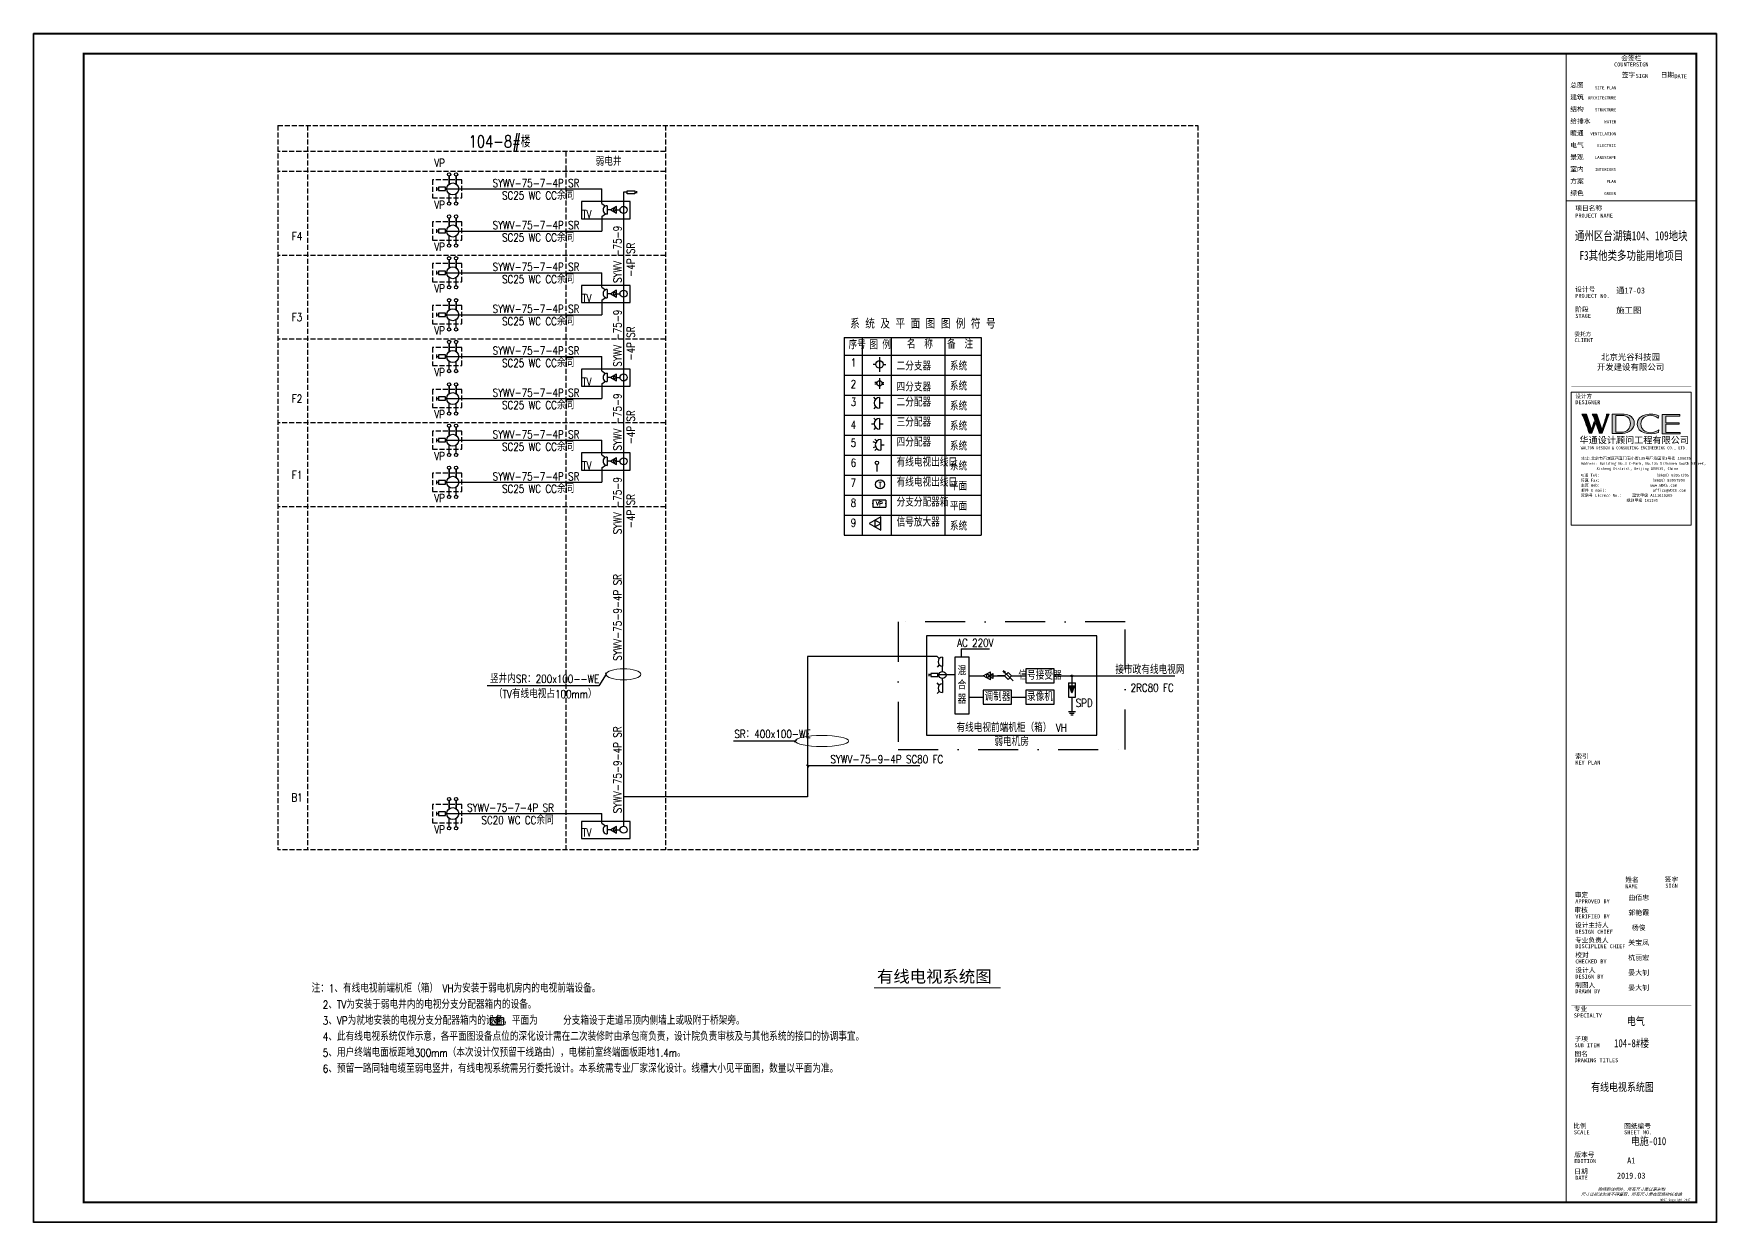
# Model space of a CAD drawing. Extents: x -54686 to 596156, y -555137 to 71395.
# Drawn here: x 215754 to 299854, y -333562 to -274162 of the extents above; entities that cross this region are included whole.
import ezdxf
from ezdxf.enums import TextEntityAlignment as Align

# ---------------------------------------------------------------- set-up
doc = ezdxf.new("R2010")
doc.units = 0
doc.header["$LTSCALE"] = 1000
for name, pattern in [('ah-pole_200$0$CENTER2', [28.575, 19.05, -3.175, 3.175, -3.175]), ('DASH', [0.35, 0.25, -0.1]), ('DASHDOTX2', [2, 1, -0.5, 0, -0.5]), ('HIDDEN', [0.375, 0.25, -0.125])]:
    doc.linetypes.add(name, pattern=pattern)
doc.layers.get('0').update_dxf_attribs({"linetype": 'CONTINUOUS'})
doc.layers.get('Defpoints').update_dxf_attribs({"linetype": 'CONTINUOUS'})
for name, color, linetype in [('0-弱电', 7, 'CONTINUOUS'), ('A', 3, 'CONTINUOUS'), ('ah-pole_200$0$A-FLOR-8', 252, 'ah-pole_200$0$CENTER2'), ('AMPL', 252, 'CONTINUOUS'), ('DIM-系统', 3, 'CONTINUOUS'), ('E-ANNO-TABT', 252, 'CONTINUOUS'), ('E-SYST-IB-DIMS', 3, 'CONTINUOUS'), ('E-SYST-IB-EQUI', 1, 'CONTINUOUS'), ('E-SYST-IB-WIRE', 6, 'CONTINUOUS'), ('ELV-CCTV', 252, 'CONTINUOUS'), ('EQUIP-通讯', 3, 'CONTINUOUS'), ('EV-1', 252, 'CONTINUOUS'), ('J', 252, 'CONTINUOUS'), ('lpsz', 7, 'CONTINUOUS'), ('SCH', 252, 'CONTINUOUS'), ('SHEET_TEXT', 7, 'CONTINUOUS'), ('TEL_TITLE', 6, 'CONTINUOUS'), ('TQ', 252, 'CONTINUOUS'), ('tvtp', 252, 'CONTINUOUS'), ('TXT', 252, 'CONTINUOUS'), ('WALL', 9, 'CONTINUOUS'), ('电气文字', 7, 'CONTINUOUS')]:
    doc.layers.add(name, color=color, linetype=linetype)
doc.styles.add('_TCH_LABEL', font='COMPLEX', dxfattribs={"bigfont": 'GBCBIG'})
doc.styles.add('AAA', font='simhei.ttf', dxfattribs={"width": 0.8})
doc.styles.add('MM', font='complex.shx', dxfattribs={"width": 0.8, "bigfont": 'hztxt.shx'})
doc.styles.get("Standard").update_dxf_attribs({"font": 'GBENOR', "bigfont": 'GBCBIG'})
doc.styles.add('TQ', font='simhei.ttf')
doc.styles.add('TXTJD', font='txt', dxfattribs={"width": 0.8, "height": 5, "bigfont": 'jd'})
doc.styles.add('华文细黑', font='STXIHEI.TTF', dxfattribs={"height": 10})
doc.styles.add('图签信息$0$hwxh', font='STXIHEI.TTF')
doc.styles.add('图签信息$0$华文细黑', font='STXIHEI.TTF', dxfattribs={"height": 10})
doc.dimstyles.get("Standard").update_dxf_attribs({"dimscale": 100, "dimtxt": 3.5, "dimasz": 1, "dimexe": 2.5, "dimexo": 3, "dimgap": 1.5, "dimtad": 1, "dimdec": 0, "dimzin": 0, "dimdsep": 46, "dimtxsty": 'Standard', "dimblk": 'ARCHTICK', "dimcen": 0.09, "dimadec": 0, "dimazin": 0, "dimtfac": 1, "dimtdec": 0, "dimtix": 1, "dimtmove": 2, "dimatfit": 3, "dimfxl": 0, "dimtolj": 1, "dimtzin": 0, "dimarcsym": 0})

# ---------------------------------------------------------------- blocks, each defined once
blk = doc.blocks.new('DZ1')
at = {"layer": 'SCH'}
for p, q in [((-0.26, 2.35), (0.26, 2.35)), ((0, 1.91), (0, 2.35))]:
    blk.add_line(p, q, dxfattribs=at)
blk.add_lwpolyline([(0.38, 1.91), (0.38, 0), (-0.38, 0), (-0.38, 1.91)], close=True, dxfattribs=at)
blk = doc.blocks.new('A$C546B5D71')
at = {"layer": 'E-SYST-IB-WIRE', "ltscale": 2}
for p, q in [((0, 0), (0, 150)), ((150, 75), (0, 75))]:
    blk.add_line(p, q, dxfattribs=at)
blk = doc.blocks.new('T_10')
at = {"layer": 'A'}
blk.add_circle((0, 0), 2.5, dxfattribs=at)
at = {"layer": 'A', "style": 'TXTJD', "width": 0.8}
blk.add_text('T', height=3, dxfattribs=at).set_placement((0.02, -0.2), align=Align.MIDDLE)
at = {"layer": 'TXT', "style": 'TXTJD', "width": 0.8, "flags": 3}
blk.add_attdef('R', (-0.34, 2.88), '', height=2, dxfattribs=at)
blk = doc.blocks.new('T_20')
at = {"layer": 'A', "linetype": 'Continuous'}
blk.add_line((-3, 0), (3, 0), dxfattribs=at)
blk.add_arc((0, 0), 3, 180, 0, dxfattribs=at)
at = {"layer": 'lpsz'}
for p, q in [((0, 0), (0, 2)), ((-2.11, -2.14), (-3.19, -3.23)), ((-1.1, -2.79), (-1.67, -4.22)), ((1.1, -2.79), (1.67, -4.22)), ((2.11, -2.14), (3.19, -3.23))]:
    blk.add_line(p, q, dxfattribs=at)
blk = doc.blocks.new('T_19')
at = {"layer": 'A', "linetype": 'Continuous'}
blk.add_line((-3, 0), (3, 0), dxfattribs=at)
blk.add_arc((0, 0), 3, 180, 0, dxfattribs=at)
at = {"layer": 'lpsz'}
for p, q in [((0, 0), (0, 2)), ((-2.11, -2.14), (-3.19, -3.23)), ((0, -4.35), (0, -3.01)), ((2.11, -2.14), (3.19, -3.23))]:
    blk.add_line(p, q, dxfattribs=at)
blk = doc.blocks.new('T_18')
at = {"layer": 'A', "linetype": 'Continuous'}
blk.add_line((-3, 0), (3, 0), dxfattribs=at)
blk.add_arc((0, 0), 3, 180, 0, dxfattribs=at)
at = {"layer": 'lpsz'}
for p, q in [((0, 0), (0, 2)), ((-2.11, -2.14), (-3.19, -3.23)), ((2.11, -2.14), (3.19, -3.23))]:
    blk.add_line(p, q, dxfattribs=at)
blk = doc.blocks.new('T_16')
at = {"layer": 'A', "linetype": 'Continuous'}
blk.add_circle((0, 0), 3, dxfattribs=at)
at = {"layer": 'lpsz'}
for p, q in [((-5.7, 0), (5.9, 0)), ((-1, 2.8), (-1, 5)), ((1, 2.8), (1, 5)), ((-1, -2.8), (-1, -5)), ((1, -2.8), (1, -5))]:
    blk.add_line(p, q, dxfattribs=at)
blk = doc.blocks.new('T_14')
at = {"layer": 'A', "linetype": 'Continuous'}
blk.add_circle((0, 0), 3, dxfattribs=at)
at = {"layer": 'lpsz'}
for p, q in [((-5.7, 0), (5.9, 0)), ((0, 3), (0, 5)), ((0, -3), (0, -5))]:
    blk.add_line(p, q, dxfattribs=at)
blk = doc.blocks.new('$equip$00001676')
for p, q in [((0.65, 0.7), (-0.65, 0.7)), ((-0.65, 0.7), (-0.65, 0)), ((-0.65, 0), (0.65, 0)), ((0.65, 0.7), (0.65, 0))]:
    blk.add_line(p, q)
for p in [(-0.65, 0.35), (0, 0.7), (0, 0), (0.65, 0.35)]:
    blk.add_point(p)
at = {"style": '_TCH_LABEL', "flags": 8}
blk.add_attdef('$TEXT$', text='', height=0.4, dxfattribs=at).set_placement((0, 0.35), align=Align.MIDDLE_CENTER)
at = {"style": '_TCH_LABEL', "flags": 9}
blk.add_attdef('A', (0, 0), '', height=0.00002, dxfattribs=at)
blk = doc.blocks.new('图签信息$0$WDCE Copyright200X')
at = {"const_width": 0.016}
blk.add_lwpolyline([(-10.6, 1.26, 1), (-11.4, 1.26, 1)], format="xyb", close=True, dxfattribs=at)
at = {"style": '图签信息$0$华文细黑'}
for s, p in [('WDCE ', (-11.46, 0.5)), ('     Copyright ', (-3.51, 0.5))]:
    blk.add_text(s, height=1, dxfattribs=at).set_placement(p, align=Align.BOTTOM_RIGHT)
blk.add_text('c', height=0.6, dxfattribs=at).set_placement((-11.04, 1.35), align=Align.MIDDLE_CENTER)
blk.add_attdef('200X', text='', height=1, dxfattribs=at).set_placement((-0.45, 0.5), align=Align.BOTTOM_RIGHT)
blk = doc.blocks.new('图签信息$0$logo2')
h = blk.add_hatch(color=7)
h.paths.add_polyline_path([(19.02, -7.36), (15.84, -7.36), (15.84, -3.97), (18.97, -3.97), (18.97, -4.24), (16.46, -4.24), (16.46, -5.45), (18.81, -5.45), (18.81, -5.69), (16.47, -5.69), (16.47, -7.12), (19.02, -7.12)])
edge = h.paths.add_edge_path()
edge.add_spline(control_points=[(15.26, -4.21), (15.26, -4.21), (15.13, -4.65), (15.13, -4.65), (15.13, -4.65), (14.62, -4.1), (13.73, -4.1), (13.04, -4.1), (12.07, -4.54), (12.08, -5.62), (12.08, -6.49), (12.77, -7.16), (13.73, -7.17), (14.66, -7.17), (15.23, -6.68), (15.23, -6.68), (15.23, -6.68), (15.16, -7.11), (15.16, -7.11), (13.63, -7.7), (11.42, -7.29), (11.41, -5.64), (11.4, -3.72), (14.16, -3.66), (15.26, -4.21)], knot_values=[0, 0, 0, 0, 1, 1, 1, 2, 2, 2, 3, 3, 3, 4, 4, 4, 5, 5, 5, 6, 6, 6, 7, 7, 7, 8, 8, 8, 8], degree=3, periodic=0)
edge = h.paths.add_edge_path(flags=16)
edge.add_spline(control_points=[(10.23, -5.57), (10.23, -5.16), (10.12, -4.83), (9.9, -4.58), (9.63, -4.27), (9.23, -4.12), (8.69, -4.12), (8.69, -4.12), (7.64, -4.12), (7.64, -4.12), (7.64, -4.12), (7.64, -7.1), (7.64, -7.1), (7.64, -7.1), (8.66, -7.1), (8.66, -7.1), (9.13, -7.1), (9.52, -6.93), (9.82, -6.6), (10.09, -6.31), (10.23, -5.96), (10.23, -5.57)], knot_values=[0, 0, 0, 0, 1, 1, 1, 2, 2, 2, 3, 3, 3, 4, 4, 4, 5, 5, 5, 6, 6, 6, 7, 7, 7, 7], degree=3, periodic=0)
edge = h.paths.add_edge_path()
edge.add_spline(control_points=[(10.92, -5.51), (10.92, -5.96), (10.72, -6.37), (10.34, -6.72), (9.92, -7.1), (9.41, -7.29), (8.82, -7.29), (8.82, -7.29), (7.03, -7.29), (7.03, -7.29), (7.03, -7.29), (7.03, -3.92), (7.03, -3.92), (7.03, -3.92), (9.1, -3.92), (9.1, -3.92), (9.59, -3.92), (10.01, -4.06), (10.36, -4.34), (10.73, -4.64), (10.92, -5.03), (10.92, -5.51)], knot_values=[0, 0, 0, 0, 1, 1, 1, 2, 2, 2, 3, 3, 3, 4, 4, 4, 5, 5, 5, 6, 6, 6, 7, 7, 7, 7], degree=3, periodic=0)
at = {"lineweight": 0}
blk.add_lwpolyline([(19.02, -7.36), (15.84, -7.36), (15.84, -3.97), (18.97, -3.97), (18.97, -4.24), (16.46, -4.24), (16.46, -5.45), (18.81, -5.45), (18.81, -5.69), (16.47, -5.69), (16.47, -7.12), (19.02, -7.12), (19.02, -7.36)], dxfattribs=at)
for points, knots in [([(10.92, -5.51), (10.92, -5.96), (10.72, -6.37), (10.34, -6.72), (9.92, -7.1), (9.41, -7.29), (8.82, -7.29), (8.82, -7.29), (7.03, -7.29), (7.03, -7.29), (7.03, -7.29), (7.03, -3.92), (7.03, -3.92), (7.03, -3.92), (9.1, -3.92), (9.1, -3.92), (9.59, -3.92), (10.01, -4.06), (10.36, -4.34), (10.73, -4.64), (10.92, -5.03), (10.92, -5.51)], [0, 0, 0, 0, 1, 1, 1, 2, 2, 2, 3, 3, 3, 4, 4, 4, 5, 5, 5, 6, 6, 6, 7, 7, 7, 7]), ([(10.23, -5.57), (10.23, -5.16), (10.12, -4.83), (9.9, -4.58), (9.63, -4.27), (9.23, -4.12), (8.69, -4.12), (8.69, -4.12), (7.64, -4.12), (7.64, -4.12), (7.64, -4.12), (7.64, -7.1), (7.64, -7.1), (7.64, -7.1), (8.66, -7.1), (8.66, -7.1), (9.13, -7.1), (9.52, -6.93), (9.82, -6.6), (10.09, -6.31), (10.23, -5.96), (10.23, -5.57)], [0, 0, 0, 0, 1, 1, 1, 2, 2, 2, 3, 3, 3, 4, 4, 4, 5, 5, 5, 6, 6, 6, 7, 7, 7, 7]), ([(15.26, -4.21), (15.26, -4.21), (15.13, -4.65), (15.13, -4.65), (15.13, -4.65), (14.62, -4.1), (13.73, -4.1), (13.04, -4.1), (12.07, -4.54), (12.08, -5.62), (12.08, -6.49), (12.77, -7.16), (13.73, -7.17), (14.66, -7.17), (15.23, -6.68), (15.23, -6.68), (15.23, -6.68), (15.16, -7.11), (15.16, -7.11), (13.63, -7.7), (11.42, -7.29), (11.41, -5.64), (11.4, -3.72), (14.16, -3.66), (15.26, -4.21)], [0, 0, 0, 0, 1, 1, 1, 2, 2, 2, 3, 3, 3, 4, 4, 4, 5, 5, 5, 6, 6, 6, 7, 7, 7, 8, 8, 8, 8])]:
    blk.add_open_spline(points, degree=3, knots=knots, dxfattribs=at)
blk = doc.blocks.new('图签信息$0$logo1')
h = blk.add_hatch(color=8)
edge = h.paths.add_edge_path()
edge.add_spline(control_points=[(3.86, -5.21), (3.63, -5.88), (3.39, -6.56), (3.39, -6.56), (3.39, -6.56), (2.5, -3.91), (2.5, -3.91), (2.5, -3.91), (1.8, -3.91), (1.69, -3.91), (2.02, -4.39), (2.95, -7.27), (2.95, -7.27), (2.95, -7.27), (3.44, -7.27), (3.44, -7.27), (3.44, -7.27), (4.03, -5.66), (4.03, -5.66), (4.03, -5.66), (3.86, -5.21), (3.86, -5.21)], knot_values=[0, 0, 0, 0, 1, 1, 1, 2, 2, 2, 3, 3, 3, 4, 4, 4, 5, 5, 5, 6, 6, 6, 7, 7, 7, 7], degree=3, periodic=0)
h = blk.add_hatch(color=7)
edge = h.paths.add_edge_path()
edge.add_spline(control_points=[(6.04, -3.91), (6.09, -4.1), (5.2, -6.56), (5.2, -6.56), (5.2, -6.56), (4.3, -3.91), (4.3, -3.91), (4.3, -3.91), (3.6, -3.91), (3.49, -3.91), (3.82, -4.39), (4.75, -7.27), (4.75, -7.27), (4.75, -7.27), (5.24, -7.27), (5.24, -7.27), (5.24, -7.27), (6.33, -4.3), (6.33, -4.3), (6.33, -4.3), (6.48, -3.91), (6.48, -3.91), (6.48, -3.91), (6.21, -3.91), (6.04, -3.91)], knot_values=[0, 0, 0, 0, 1, 1, 1, 2, 2, 2, 3, 3, 3, 4, 4, 4, 5, 5, 5, 6, 6, 6, 7, 7, 7, 8, 8, 8, 8], degree=3, periodic=0)
at = {"color": 8, "lineweight": 0}
blk.add_open_spline([(3.86, -5.21), (3.63, -5.88), (3.39, -6.56), (3.39, -6.56), (3.39, -6.56), (2.5, -3.91), (2.5, -3.91), (2.5, -3.91), (1.8, -3.91), (1.69, -3.91), (2.02, -4.39), (2.95, -7.27), (2.95, -7.27), (2.95, -7.27), (3.44, -7.27), (3.44, -7.27), (3.44, -7.27), (4.03, -5.66), (4.03, -5.66), (4.03, -5.66), (3.86, -5.21), (3.86, -5.21)], degree=3, knots=[0, 0, 0, 0, 1, 1, 1, 2, 2, 2, 3, 3, 3, 4, 4, 4, 5, 5, 5, 6, 6, 6, 7, 7, 7, 7], dxfattribs=at)
at = {"lineweight": 0}
blk.add_open_spline([(6.04, -3.91), (6.09, -4.1), (5.2, -6.56), (5.2, -6.56), (5.2, -6.56), (4.3, -3.91), (4.3, -3.91), (4.3, -3.91), (3.6, -3.91), (3.49, -3.91), (3.82, -4.39), (4.75, -7.27), (4.75, -7.27), (4.75, -7.27), (5.24, -7.27), (5.24, -7.27), (5.24, -7.27), (6.33, -4.3), (6.33, -4.3), (6.33, -4.3), (6.48, -3.91), (6.48, -3.91), (6.48, -3.91), (6.21, -3.91), (6.04, -3.91)], degree=3, knots=[0, 0, 0, 0, 1, 1, 1, 2, 2, 2, 3, 3, 3, 4, 4, 4, 5, 5, 5, 6, 6, 6, 7, 7, 7, 8, 8, 8, 8], dxfattribs=at)
blk.add_blockref('图签信息$0$logo2', (0, 0))
blk = doc.blocks.new('图签信息$0$时间-logo')
at = {"layer": 'Defpoints', "lineweight": 0}
blk.add_lwpolyline([(0, -23.46), (-21.17, -23.46), (-21.17, 0), (0, 0), (0, -23.46)], dxfattribs=at)
blk.add_blockref('图签信息$0$logo1', (-20.97, 0))
at = {"style": '图签信息$0$hwxh'}
for s, height, p in [('华通设计顾问工程有限公司 ', 1.15, (-19.73, -9.05)), ('WALTON DESIGN & CONSULTING ENGINEERING CO., LTD.', 0.5, (-19.5, -10.1)), ('地址:北京市西城区西直门南小街135号西派国际3号楼 100035', 0.5, (-19.48, -11.94)), ('电话 Tel：                        （8610）83957395 ', 0.5, (-19.56, -14.91)), ('Address: Building No.3 C-Park, No.135 Xizhimen South Street, ', 0.47, (-19.48, -12.83)), ('Xicheng District, Beijing 100035, China ', 0.47, (-16.69, -13.72)), ('传真 Fax：                      （8610）83957590 ', 0.5, (-19.48, -15.8)), ('主页 Web：                      www.WDCE.com ', 0.5, (-19.48, -16.69)), ('邮件 E-mail：                    office@WDCE.com ', 0.5, (-19.48, -17.58)), ('资质号 Licence No.：    建筑甲级 A111010265 ', 0.5, (-19.48, -18.47)), ('   规划甲级 101195', 0.5, (-12.6, -19.36))]:
    blk.add_text(s, height=height, dxfattribs=at).set_placement(p)
blk = doc.blocks.new('图签-A1')
at = {"const_width": 0.5}
for points in [[(-65, 574), (-65, 500.5), (0, 500.5), (0, 574)], [(-65, 0), (0, 0), (0, 500.5), (-65, 500.5)]]:
    blk.add_lwpolyline(points, close=True, dxfattribs=at)
at = {"const_width": 0.05}
for points in [[(-65, 566.5), (0, 566.5)], [(-39.14, 566.5), (-39.14, 500.5)], [(-19.1, 566.5), (-19.1, 500.5)], [(-65, 560.5), (0, 560.5)], [(-65, 554.5), (0, 554.5)], [(-65, 548.5), (0, 548.5)], [(-65, 542.5), (0, 542.5)], [(-65, 536.5), (0, 536.5)], [(-65, 530.5), (0, 530.5)], [(-65, 524.5), (0, 524.5)], [(-65, 518.5), (0, 518.5)], [(-65, 512.5), (0, 512.5)], [(-65, 512.5), (0, 512.5)], [(-65, 506.5), (0, 506.5)], [(-65, 500.5), (0, 500.5)], [(-62.5, 450.87), (-2.5, 450.87)], [(-62.5, 440.87), (-2.5, 440.87)], [(-2.5, 407.85), (-2.5, 436.12), (-62.5, 436.12), (-62.5, 407.85)], [(-62.5, 407.85), (-2.5, 407.85)], [(-62.5, 404.92), (-62.5, 227.83)], [(-62.5, 404.92), (-2.5, 404.92)], [(-62.5, 227.83), (-2.5, 227.83), (-2.5, 404.92)], [(-57.5, 338.36), (-7.5, 338.36)], [(-57.5, 288.83), (-7.5, 288.83)], [(-62.5, 227.83), (-2.5, 227.83)], [(-57.5, 234.85), (-7.5, 234.85)], [(-62.5, 217.74), (-2.5, 217.74)], [(-62.5, 103.26), (-2.5, 103.26), (-2.5, 163.26), (-62.5, 163.26), (-62.5, 103.26)], [(-37.5, 163.26), (-37.5, 103.26)], [(-20, 163.26), (-20, 103.26)], [(-62.5, 155.76), (-2.5, 155.76)], [(-62.5, 148.26), (-2.5, 148.26)], [(-62.5, 140.76), (-2.5, 140.76)], [(-62.5, 133.26), (-2.5, 133.26)], [(-62.5, 125.76), (-2.5, 125.76)], [(-62.5, 118.26), (-2.5, 118.26)], [(-62.5, 110.76), (-2.5, 110.76)], [(-62.5, 98.5), (-2.5, 98.5), (-2.5, 10), (-62.5, 10), (-62.5, 98.5)], [(-62.5, 83.5), (-2.5, 83.5)], [(-62.5, 76), (-2.5, 76)], [(-62.5, 40), (-2.5, 40)], [(-37.5, 40), (-37.5, 26)], [(-62.5, 26), (-2.5, 26)], [(-62.5, 18), (-2.5, 18)]]:
    blk.add_lwpolyline(points, dxfattribs=at)
at = {"ltscale": 0.001, "xscale": 2.834689937531525, "yscale": 2.834689937531525, "zscale": 2.834689937531525}
blk.add_blockref('图签信息$0$时间-logo', (-2.5, 404.92), dxfattribs=at)
blk.add_blockref('图签信息$0$WDCE Copyright200X', (-2.5, 0)).add_auto_attribs({'200X': '2007'})
at = {"style": '图签信息$0$华文细黑'}
for s, height, p in [('会签栏', 2.4, (-32.5, 573)), ('COUNTERSIGN', 2, (-32.5, 569.6))]:
    blk.add_text(s, height=height, dxfattribs=at).set_placement(p, align=Align.TOP_CENTER)
for s, height, p in [('签字', 2.4, (-37.22, 564.63)), ('SIGN', 2, (-30.32, 563.88)), ('日期', 2.4, (-17.79, 564.58)), ('DATE', 2, (-10.96, 563.7)), ('总图', 2.4, (-63, 559.5)), ('结构', 2.4, (-63, 547.5)), ('建筑', 2.4, (-63, 553.5)), ('给排水', 2.4, (-63, 541.5)), ('暖通', 2.4, (-63, 535.5)), ('电气', 2.4, (-63, 529.5)), ('景观', 2.4, (-63, 523.5)), ('室内', 2.4, (-63, 517.5)), ('绿色', 2.4, (-63, 505.5)), ('方案', 2.4, (-63, 511.5)), ('项目名称', 2.4, (-60.5, 498)), ('PROJECT NAME', 2, (-60.5, 494.08)), ('设计号', 2.4, (-60.54, 457.48)), ('PROJECT NO.', 2, (-60.5, 453.97)), ('阶段', 2.4, (-60.5, 447.47)), ('STAGE', 2, (-60.5, 443.97)), ('委托方', 2, (-60.9, 434.86)), ('CLIENT', 2, (-60.9, 431.86)), ('设计方', 2, (-60.5, 403.83)), ('DESIGNER', 2, (-60.5, 400.83)), ('KEY PLAN', 2, (-60.5, 220.74)), ('索引', 2.4, (-60.5, 224.14)), ('姓名', 2.4, (-35.5, 162.47)), ('签字', 2.4, (-15.81, 162.57)), ('审定', 2.4, (-60.73, 154.81)), ('APPROVED BY', 2, (-60.5, 151.44)), ('NAME', 2, (-35.5, 158.96)), ('SIGN', 2, (-15.5, 159.2)), ('审核', 2.4, (-60.95, 147.29)), ('VERIFIED BY', 2, (-60.5, 143.91)), ('设计主持人', 2.4, (-60.68, 139.76)), ('DESIGN CHIEF', 2, (-60.5, 136.19)), ('专业负责人', 2.4, (-60.67, 132.26)), ('DISCIPLINE CHIEF', 2, (-60.5, 128.98)), ('校对', 2.4, (-60.5, 124.76)), ('CHECKED BY', 2, (-60.5, 121.37)), ('制图人', 2.4, (-60.61, 109.76)), ('设计人', 2.4, (-60.5, 117.26)), ('DESIGN BY', 2, (-60.5, 113.83)), ('DRAWN BY', 2, (-60.5, 106.5)), ('SPECIALTY', 2, (-61.23, 94.38)), ('专业', 2.4, (-61.23, 97.93)), ('SUB ITEM', 2, (-60.88, 79.5)), ('子项', 2.4, (-60.88, 82.92)), ('图名', 2.4, (-60.91, 75.41)), ('DRAWING TITLES', 2, (-60.91, 72)), ('比例', 2.4, (-61.56, 39.42)), ('SCALE', 2, (-61.19, 36)), ('SHEET NO.', 2, (-36.1, 36)), ('图纸编号', 2.4, (-36.1, 39.32)), ('版本号', 2.4, (-61, 25.03)), ('EDITION', 2, (-61.06, 21.61)), ('日期', 2.4, (-61, 16.68)), ('DATE', 2, (-60.5, 13.26))]:
    blk.add_text(s, height=height, dxfattribs=at).set_placement(p, align=Align.TOP_LEFT)
for s, p in [('SITE PLAN', (-40.06, 557.7)), ('ARCHITECTURE', (-40.06, 552.7)), ('STRUCTURE', (-40.06, 546.7)), ('WATER', (-40.06, 540.7)), ('VENTILATION', (-40.06, 534.7)), ('LANDSCAPE', (-40.14, 522.89)), ('ELECTRIC', (-40.14, 528.89)), ('INTERIORS', (-40.14, 516.89)), ('GREEN', (-40.14, 504.89)), ('PLAN', (-40.14, 510.89))]:
    blk.add_text(s, height=1.5, dxfattribs=at).set_placement(p, align=Align.TOP_RIGHT)
at = {"color": 4, "style": '图签信息$0$华文细黑', "width": 0.75}
for s, p in [('通州区台湖镇104、109地块', (-32.5, 480.78)), ('F3其他类多功能用地项目', (-32.5, 470.91))]:
    blk.add_text(s, height=4.5, dxfattribs=at).set_placement(p, align=Align.CENTER)
at = {"color": 4, "style": '图签信息$0$华文细黑'}
for s, p in [('A1', (-32.53, 19.4)), ('2019.03', (-32.53, 11.84))]:
    blk.add_text(s, height=3, dxfattribs=at).set_placement(p, align=Align.CENTER)
at = {"style": '图签信息$0$华文细黑', "oblique": 20}
for s, p in [('尺寸以标注为准不得量取，所有尺寸需在现场校核准确', (-32.5, 4)), ('除特别注明外，所有尺寸是以毫米制', (-32.5, 6.5))]:
    blk.add_text(s, height=1.5, dxfattribs=at).set_placement(p, align=Align.MIDDLE_CENTER)
at = {"color": 4, "ltscale": 0.001, "char_height": 3, "width": 58.4895, "style": '图签信息$0$华文细黑'}
for s, insert, attachment_point in [('通17-03', (-40.06, 455.51), 4), ('施工图', (-40.06, 445.51), 4), ('北京光谷科技园\\P开发建设有限公司', (-32.9, 419.71), 5)]:
    blk.add_mtext(s, dxfattribs=dict(at, insert=insert, attachment_point=attachment_point))
blk = doc.blocks.new('A$C0199260F')
at = {"layer": 'TEL_TITLE'}
blk.add_lwpolyline([(-84100, 59400), (0, 59400), (0, 0), (-84100, 0)], close=True, dxfattribs=at)
blk = doc.blocks.new('SDG AETH AE5H')
at = {"layer": 'DIM-系统'}
blk.add_lwpolyline([(-54686, 13482), (29414, 13482), (29414, -45918), (-54686, -45918)], close=True, dxfattribs=at)

msp = doc.modelspace()

# ---------------------------------------------------------------- hatches: boundary and pattern name
at = {"layer": 'E-SYST-IB-WIRE', "linetype": 'Continuous'}
h = msp.add_hatch(color=7, dxfattribs=at)
edge = h.paths.add_edge_path()
edge.add_ellipse((267647, -306256), major_axis=(0, 44.3), ratio=1, start_angle=-89.99987, end_angle=90.00013, ccw=False)
edge.add_ellipse((267647, -306256), major_axis=(0, 44.3), ratio=1, start_angle=90.00013, end_angle=270.00013, ccw=False)

# ---------------------------------------------------------------- linework, layer by layer
at = {"layer": '0-弱电', "color": 7, "linetype": 'DASH'}
msp.add_line((227955, -278758), (273937, -278758), dxfattribs=at)
msp.add_lwpolyline([(273937, -278758), (273937, -314952), (227955, -314952)], dxfattribs=at)
at = {"layer": '0-弱电', "color": 7, "lineweight": 0}
msp.add_ellipse((245234, -306177), major_axis=(-861, 0), ratio=0.323413, dxfattribs=at)
at = {"layer": '0-弱电', "color": 7, "lineweight": 0, "extrusion": (0, 0, -1)}
msp.add_ellipse((255153, -309510), major_axis=(1329, 0), ratio=0.209399, dxfattribs=at)
at = {"layer": 'A', "linetype": 'Continuous'}
for p, q in [((235894, -281829), (235894, -282013)), ((235894, -283932), (235894, -284115)), ((235894, -286016), (235894, -286199)), ((235894, -288118), (235894, -288302)), ((235894, -290202), (235894, -290386)), ((235894, -292304), (235894, -292488)), ((235894, -294388), (235894, -294572)), ((235894, -296491), (235894, -296674)), ((235894, -313048), (235894, -313232))]:
    msp.add_line(p, q, dxfattribs=at)
for points in [[(236331, -281838), (235984, -281838), (235984, -282005), (236331, -282005)], [(236331, -286024), (235984, -286024), (235984, -286192), (236331, -286192)], [(236331, -290211), (235984, -290211), (235984, -290378), (236331, -290378)], [(236331, -294397), (235984, -294397), (235984, -294564), (236331, -294564)], [(236331, -313056), (235984, -313056), (235984, -313224), (236331, -313224)]]:
    msp.add_lwpolyline(points, close=True, dxfattribs=at)
at = {"layer": 'A', "linetype": 'Continuous', "elevation": 0}
for points in [[(236331, -283940), (235984, -283940), (235984, -284108), (236331, -284108)], [(236331, -288126), (235984, -288126), (235984, -288294), (236331, -288294)], [(236331, -292313), (235984, -292313), (235984, -292480), (236331, -292480)], [(236331, -296499), (235984, -296499), (235984, -296667), (236331, -296667)]]:
    msp.add_lwpolyline(points, close=True, dxfattribs=at)
at = {"layer": 'A', "linetype": 'Continuous'}
for centre, radius in [((236699, -281922), 300), ((236517, -281197), 83.3), ((236870, -281197), 83.3), ((236517, -282651), 83.3), ((236870, -282651), 83.3), ((236517, -283299), 83.3), ((236870, -283299), 83.3), ((236699, -284024), 300), ((236517, -284753), 83.3), ((236870, -284753), 83.3), ((236699, -286108), 300), ((236517, -285383), 83.3), ((236870, -285383), 83.3), ((236517, -286837), 83.3), ((236870, -286837), 83.3), ((236517, -287486), 83.3), ((236870, -287486), 83.3), ((236699, -288210), 300), ((236517, -288939), 83.3), ((236870, -288939), 83.3), ((236699, -290294), 300), ((236517, -289570), 83.3), ((236870, -289570), 83.3), ((236517, -291023), 83.3), ((236870, -291023), 83.3), ((236517, -291693), 83.3), ((236869, -291693), 83.3), ((236699, -292397), 300), ((236517, -293147), 83.3), ((236869, -293147), 83.3), ((236699, -294481), 300), ((236517, -293756), 83.3), ((236870, -293756), 83.3), ((236517, -295210), 83.3), ((236870, -295210), 83.3), ((236517, -295857), 83.3), ((236870, -295857), 83.3), ((257899, -295609), 83.3), ((236699, -296583), 300), ((236517, -297311), 83.3), ((236870, -297311), 83.3), ((236699, -313140), 300), ((236517, -312414), 83.3), ((236870, -312414), 83.3), ((236517, -313868), 83.3), ((236870, -313868), 83.3)]:
    msp.add_circle(centre, radius, dxfattribs=at)
at = {"layer": 'ah-pole_200$0$A-FLOR-8', "color": 9, "linetype": 'DASH'}
for p, q in [((247333, -280057), (227955, -280057)), ((247333, -281057), (227955, -281057)), ((247333, -285243), (227955, -285243)), ((247333, -289429), (227955, -289429)), ((247333, -293616), (227955, -293616)), ((247333, -297802), (227955, -297802)), ((273937, -314952), (227955, -314952))]:
    msp.add_line(p, q, dxfattribs=at)
for points in [[(227955, -278758), (227955, -314952)], [(229435, -278758), (229435, -314952)], [(247333, -278758), (247333, -314952)], [(242350, -280057), (242350, -314952)]]:
    msp.add_lwpolyline(points, dxfattribs=at)
at = {"layer": 'AMPL', "color": 7}
for p, q in [((244425, -282761), (244425, -283177)), ((244425, -286948), (244425, -287364)), ((244425, -291134), (244425, -291550)), ((244425, -295320), (244425, -295737)), ((263481, -306262), (263691, -306141)), ((263691, -306383), (263481, -306262)), ((263691, -306141), (263691, -306383)), ((244425, -313734), (244425, -314150))]:
    msp.add_line(p, q, dxfattribs=at)
for points in [[(244595, -282969), (244887, -283138), (244887, -282801)], [(244741, -282885), (244741, -283054), (244887, -282969)], [(244595, -287156), (244887, -287324), (244887, -286988)], [(244741, -287072), (244741, -287240), (244887, -287156)], [(244595, -291342), (244887, -291510), (244887, -291174)], [(244741, -291258), (244741, -291426), (244887, -291342)], [(244595, -295528), (244887, -295697), (244887, -295360)], [(244741, -295444), (244741, -295613), (244887, -295528)], [(257513, -298638), (258096, -298975), (258096, -298302)], [(257804, -298470), (257804, -298806), (258096, -298638)], [(244595, -313942), (244887, -314111), (244887, -313774)], [(244741, -313858), (244741, -314026), (244887, -313942)]]:
    msp.add_lwpolyline(points, close=True, dxfattribs=at)
for centre in [(245236, -282969), (245236, -287156), (245236, -291342), (245236, -295529), (245236, -313942)]:
    msp.add_circle(centre, 175, dxfattribs=at)
for centre in [(244421, -282969), (244421, -287156), (244421, -291342), (244421, -295528), (244421, -313942)]:
    msp.add_arc(centre, 208, 89.00166, 270.99834, dxfattribs=at)
at = {"layer": 'E-ANNO-TABT', "color": 7}
msp.add_line((256262, -289346), (263112, -289346), dxfattribs=at)
at = {"layer": 'E-SYST-IB-DIMS', "color": 7, "linetype": 'Continuous'}
for p, q in [((254500, -310818), (254375, -310693)), ((260048, -310756), (254438, -310756))]:
    msp.add_line(p, q, dxfattribs=at)
at = {"layer": 'E-SYST-IB-EQUI', "color": 7, "ltscale": 2}
for p, q in [((268887, -304259), (260378, -304259)), ((260378, -304259), (260378, -309222)), ((268887, -309222), (268887, -304259)), ((261019, -305390), (260910, -305281)), ((261019, -305703), (260910, -305812)), ((261176, -305325), (261176, -305768)), ((261176, -305925), (261176, -305768)), ((261176, -306032), (261176, -305925)), ((262506, -305322), (261797, -305322)), ((261797, -305322), (261797, -308159)), ((262506, -308159), (262506, -305322)), ((263215, -306256), (263569, -306051)), ((263569, -306460), (263569, -306051)), ((264706, -306506), (264205, -306005)), ((264288, -306123), (264205, -306005)), ((264323, -306088), (264205, -306005)), ((264278, -306256), (264456, -306078)), ((264633, -306256), (264456, -306078)), ((266760, -305901), (265342, -305901)), ((265342, -305901), (265342, -306610)), ((266760, -306610), (266760, -305901)), ((261019, -306714), (260910, -306605)), ((261176, -306492), (261176, -306386)), ((261176, -306650), (261176, -307093)), ((263569, -306460), (263215, -306256)), ((264633, -306965), (263215, -306965)), ((263215, -306965), (263215, -307674)), ((263392, -306153), (263569, -306256)), ((263392, -306358), (263392, -306153)), ((263569, -306256), (263392, -306358)), ((264278, -306256), (263924, -306256)), ((264278, -306256), (264456, -306433)), ((264633, -306256), (264456, -306433)), ((264633, -306256), (264987, -306256)), ((264633, -307674), (264633, -306965)), ((265342, -306610), (266760, -306610)), ((266760, -306965), (265342, -306965)), ((265342, -306965), (265342, -307674)), ((266760, -307674), (266760, -306965)), ((261019, -307028), (260910, -307137)), ((263215, -307674), (264633, -307674)), ((265342, -307674), (266760, -307674)), ((261797, -308159), (262506, -308159)), ((260378, -309222), (268887, -309222))]:
    msp.add_line(p, q, dxfattribs=at)
at = {"layer": 'E-SYST-IB-EQUI', "color": 7}
for p, q in [((267476, -306610), (267817, -306610)), ((267476, -306610), (267476, -307319)), ((267647, -307107), (267522, -306752)), ((267522, -306752), (267771, -306752)), ((267526, -306763), (267767, -306763)), ((267530, -306773), (267763, -306773)), ((267534, -306784), (267759, -306784)), ((267537, -306795), (267756, -306795)), ((267541, -306805), (267752, -306805)), ((267545, -306816), (267748, -306816)), ((267549, -306826), (267745, -306826)), ((267552, -306837), (267741, -306837)), ((267556, -306848), (267737, -306848)), ((267560, -306858), (267733, -306858)), ((267563, -306869), (267730, -306869)), ((267567, -306880), (267726, -306880)), ((267571, -306890), (267722, -306890)), ((267575, -306901), (267719, -306901)), ((267578, -306912), (267715, -306912)), ((267582, -306922), (267711, -306922)), ((267586, -306933), (267707, -306933)), ((267589, -306943), (267704, -306943)), ((267593, -306954), (267700, -306954)), ((267597, -306965), (267696, -306965)), ((267647, -306610), (267647, -306752)), ((267771, -306752), (267647, -307107)), ((267817, -307319), (267817, -306610)), ((267476, -307319), (267817, -307319)), ((267601, -306975), (267692, -306975)), ((267604, -306986), (267689, -306986)), ((267608, -306997), (267685, -306997)), ((267612, -307007), (267681, -307007)), ((267616, -307018), (267678, -307018)), ((267619, -307029), (267674, -307029)), ((267623, -307039), (267670, -307039)), ((267627, -307050), (267666, -307050)), ((267630, -307060), (267663, -307060)), ((267634, -307071), (267659, -307071)), ((267638, -307082), (267655, -307082)), ((267642, -307092), (267652, -307092)), ((267645, -307103), (267648, -307103)), ((267469, -308028), (267824, -308028)), ((267530, -308117), (267764, -308117)), ((267590, -308206), (267703, -308206))]:
    msp.add_line(p, q, dxfattribs=at)
at = {"layer": 'E-SYST-IB-EQUI', "color": 7, "linetype": 'DASHDOTX2', "ltscale": 2}
msp.add_lwpolyline([(270306, -303550), (258960, -303550), (258960, -309932), (270306, -309932)], close=True, dxfattribs=at)
at = {"layer": 'E-SYST-IB-EQUI', "color": 7, "ltscale": 2}
msp.add_lwpolyline([(260596, -306280), (260951, -306280), (260951, -306138), (260596, -306138)], close=True, dxfattribs=at)
msp.add_circle((261176, -306209), 177, dxfattribs=at)
for centre in [(261176, -305546), (261176, -306871)]:
    msp.add_arc(centre, 222, 90, 270, dxfattribs=at)
at = {"layer": 'E-SYST-IB-WIRE', "color": 7, "linetype": 'Continuous'}
msp.add_line((262109, -304903), (263527, -304903), dxfattribs=at)
at = {"layer": 'E-SYST-IB-WIRE', "color": 7, "ltscale": 2}
for p, q in [((262109, -304903), (262109, -305322)), ((260951, -306209), (260999, -306209)), ((261797, -306209), (260999, -306209)), ((261176, -306492), (261176, -307093)), ((262506, -306256), (263215, -306256)), ((263569, -306256), (264278, -306256)), ((264633, -306256), (265342, -306256)), ((266760, -306256), (270306, -306256)), ((267647, -306256), (267647, -306610)), ((270306, -306256), (272787, -306256)), ((262506, -307319), (263215, -307319)), ((264633, -307319), (265342, -307319)), ((267647, -307319), (267647, -308028))]:
    msp.add_line(p, q, dxfattribs=at)
at = {"layer": 'E-SYST-IB-WIRE', "color": 7, "linetype": 'Continuous'}
msp.add_circle((267647, -306256), 44.3, dxfattribs=at)
at = {"layer": 'ELV-CCTV', "color": 3}
for points in [[(243132, -283411), (245568, -283411), (245568, -282556), (243132, -282556)], [(243132, -287597), (245568, -287597), (245568, -286743), (243132, -286743)], [(243132, -291783), (245568, -291783), (245568, -290929), (243132, -290929)], [(243132, -295970), (245568, -295970), (245568, -295115), (243132, -295115)], [(243132, -314383), (245568, -314383), (245568, -313529), (243132, -313529)]]:
    msp.add_lwpolyline(points, close=True, dxfattribs=at)
at = {"layer": 'EV-1'}
for p, q in [((244151, -282646), (244335, -282780)), ((244151, -283293), (244335, -283159)), ((244151, -286832), (244335, -286967)), ((244151, -287479), (244335, -287345)), ((244151, -291019), (244335, -291153)), ((244151, -291665), (244335, -291531)), ((244151, -295205), (244335, -295339)), ((244151, -295852), (244335, -295718)), ((244151, -313619), (244335, -313753))]:
    msp.add_line(p, q, dxfattribs=at)
at = {"layer": 'J'}
for p, q in [((256262, -289346), (256262, -299224)), ((257161, -289346), (257161, -299224)), ((258610, -289346), (258610, -299224)), ((261297, -289346), (261297, -299224)), ((263112, -289346), (263112, -299224)), ((256262, -290228), (263112, -290228)), ((256262, -291228), (263112, -291228)), ((256262, -292227), (263112, -292227)), ((256262, -293227), (263112, -293227)), ((256262, -294226), (263112, -294226)), ((256254, -295226), (263112, -295226)), ((256254, -296226), (263112, -296226)), ((256262, -297225), (263112, -297225)), ((256262, -298225), (263112, -298225)), ((256262, -299224), (263112, -299224))]:
    msp.add_line(p, q, dxfattribs=at)
at = {"layer": 'lpsz', "color": 7, "linetype": 'Continuous'}
for p, q in [((236517, -281681), (236517, -281280)), ((236517, -281280), (236517, -281681)), ((236870, -281673), (236870, -281280)), ((236870, -281280), (236870, -281673)), ((236517, -282559), (236517, -282159)), ((236870, -282559), (236870, -282167)), ((236517, -283783), (236517, -283383)), ((236517, -283383), (236517, -283783)), ((236870, -283775), (236870, -283383)), ((236870, -283383), (236870, -283775)), ((236517, -284662), (236517, -284261)), ((236870, -284662), (236870, -284269)), ((236517, -285867), (236517, -285467)), ((236517, -285467), (236517, -285867)), ((236870, -285859), (236870, -285467)), ((236870, -285467), (236870, -285859)), ((236517, -286746), (236517, -286345)), ((236870, -286746), (236870, -286353)), ((236517, -287970), (236517, -287569)), ((236517, -287569), (236517, -287970)), ((236870, -287962), (236870, -287569)), ((236870, -287569), (236870, -287962)), ((236517, -288848), (236517, -288447)), ((236870, -288848), (236870, -288455)), ((236517, -290054), (236517, -289653)), ((236517, -289653), (236517, -290054)), ((236870, -290046), (236870, -289653)), ((236870, -289653), (236870, -290046)), ((236517, -290932), (236517, -290531)), ((236870, -290932), (236870, -290539)), ((236517, -292158), (236517, -291777)), ((236517, -291777), (236517, -292158)), ((236869, -292149), (236869, -291777)), ((236869, -291777), (236869, -292149)), ((236517, -293056), (236517, -292635)), ((236869, -293056), (236869, -292644)), ((236517, -294240), (236517, -293839)), ((236517, -293839), (236517, -294240)), ((236870, -294232), (236870, -293839)), ((236870, -293839), (236870, -294232)), ((236517, -295118), (236517, -294718)), ((236870, -295118), (236870, -294726)), ((236517, -296341), (236517, -295940)), ((236517, -295940), (236517, -296341)), ((236870, -296333), (236870, -295940)), ((236870, -295940), (236870, -296333)), ((257899, -295700), (257899, -296045)), ((236517, -297219), (236517, -296819)), ((236870, -297219), (236870, -296826)), ((236517, -312898), (236517, -312497)), ((236517, -312497), (236517, -312898)), ((236870, -312890), (236870, -312497)), ((236870, -312497), (236870, -312890)), ((236517, -313776), (236517, -313376)), ((236870, -313776), (236870, -313384))]:
    msp.add_line(p, q, dxfattribs=at)
at = {"layer": 'lpsz', "color": 7}
for p, q in [((235894, -281921), (235984, -281921)), ((236331, -281922), (236399, -281922)), ((235894, -284023), (235984, -284023)), ((236331, -284024), (236399, -284024)), ((235894, -286108), (235984, -286108)), ((236331, -286108), (236399, -286108)), ((235894, -288210), (235984, -288210)), ((236331, -288210), (236399, -288210)), ((235894, -290294), (235984, -290294)), ((236331, -290294), (236399, -290294)), ((235894, -292396), (235984, -292396)), ((236331, -292397), (236399, -292397)), ((235894, -294480), (235984, -294480)), ((236331, -294481), (236399, -294481)), ((235894, -296583), (235984, -296583)), ((236331, -296583), (236399, -296583)), ((235894, -313140), (235984, -313140)), ((236331, -313140), (236399, -313140))]:
    msp.add_line(p, q, dxfattribs=at)
at = {"layer": 'SCH', "color": 7}
for p, q in [((236399, -281922), (244151, -281922)), ((244151, -282646), (244151, -281922)), ((245415, -282084), (245234, -282084)), ((245234, -282084), (245236, -313768)), ((244151, -283293), (244151, -284024)), ((244595, -282969), (244425, -282969)), ((244887, -282969), (245062, -282969)), ((236399, -284024), (244151, -284024)), ((236399, -286108), (244151, -286108)), ((244151, -286832), (244151, -286108)), ((244151, -287479), (244151, -288210)), ((244595, -287156), (244425, -287156)), ((244887, -287156), (245062, -287156)), ((236399, -288210), (244151, -288210)), ((236399, -290294), (244151, -290294)), ((244151, -291019), (244151, -290294)), ((244151, -291665), (244151, -292397)), ((244595, -291342), (244425, -291342)), ((244887, -291342), (245062, -291342)), ((236399, -292397), (244151, -292397)), ((236399, -294481), (244151, -294481)), ((244151, -295205), (244151, -294481)), ((244151, -295205), (244151, -295037)), ((244151, -295852), (244151, -296582)), ((244595, -295528), (244425, -295528)), ((244887, -295528), (245062, -295528)), ((236331, -296582), (244151, -296582)), ((260910, -305281), (254438, -305281)), ((254438, -305281), (254438, -312292)), ((254438, -312292), (245234, -312292)), ((236331, -313139), (244151, -313139)), ((244151, -313619), (244151, -313139)), ((244595, -313942), (244425, -313942)), ((244887, -313942), (245062, -313942))]:
    msp.add_line(p, q, dxfattribs=at)
at = {"layer": 'TEL_TITLE'}
msp.add_lwpolyline([(215754, -333562), (299854, -333562), (299854, -274162), (215754, -274162)], close=True, dxfattribs=at)
at = {"layer": 'TEL_TITLE', "const_width": 100}
msp.add_lwpolyline([(218254, -332562), (298854, -332562), (298854, -275162), (218254, -275162)], close=True, dxfattribs=at)
at = {"layer": 'TXT', "color": 7, "linetype": 'DASH', "elevation": 0}
for points in [[(235687, -282374), (237147, -282374), (237147, -281467), (235687, -281467)], [(235687, -286560), (237147, -286560), (237147, -285653), (235687, -285653)], [(235687, -290746), (237147, -290746), (237147, -289839), (235687, -289839)], [(235687, -294933), (237147, -294933), (237147, -294026), (235687, -294026)], [(235687, -313592), (237147, -313592), (237147, -312685), (235687, -312685)]]:
    msp.add_lwpolyline(points, close=True, dxfattribs=at)
at = {"layer": 'TXT', "color": 7, "linetype": 'DASH'}
for points in [[(235687, -284476), (237147, -284476), (237147, -283569), (235687, -283569)], [(235687, -288662), (237147, -288662), (237147, -287755), (235687, -287755)], [(235687, -292849), (237147, -292849), (237147, -291942), (235687, -291942)], [(235687, -297035), (237147, -297035), (237147, -296128), (235687, -296128)]]:
    msp.add_lwpolyline(points, close=True, dxfattribs=at)
at = {"layer": 'WALL', "color": 7, "const_width": 54.5}
msp.add_lwpolyline([(257751, -321849), (264082, -321849)], dxfattribs=at)

# ---------------------------------------------------------------- block references
at = {"layer": 'DIM-系统'}
msp.add_blockref('SDG AETH AE5H', (270441, -287645), dxfattribs=at)
at = {"layer": 'E-SYST-IB-WIRE', "color": 7, "ltscale": 2, "extrusion": (0, 0, -1), "xscale": 0.7090909196995199, "yscale": 0.7090909196995199, "zscale": -0.709090909090909, "rotation": 180}
msp.add_blockref('A$C546B5D71', (-260490, -306156), dxfattribs=at)
at = {"layer": 'EQUIP-通讯', "color": 1, "ltscale": 3, "xscale": 500, "yscale": 500, "zscale": 500}
for p in [(258022, -297819), (238908, -323699)]:
    msp.add_blockref('$equip$00001676', p, dxfattribs=at).add_auto_attribs({'$TEXT$': 'VP'})
at = {"layer": 'SCH', "color": 7, "linetype": 'HIDDEN', "xscale": 198.4499999997206, "yscale": 198.4499999997206, "zscale": 198.4499999997206, "rotation": 270}
msp.add_blockref('DZ1', (245415, -282084), dxfattribs=at)
at = {"layer": 'TEL_TITLE'}
msp.add_blockref('A$C0199260F', (299854, -333562), dxfattribs=at)
at = {"layer": 'TEL_TITLE', "xscale": 100, "yscale": 100, "zscale": 100}
msp.add_blockref('图签-A1', (298854, -332562), dxfattribs=at)
at = {"layer": 'tvtp', "color": 7, "rotation": 270}
for name, p, xscale, yscale, zscale in [('T_14', (258029, -290691), 63, 63, 63), ('T_16', (258029, -291639), 45, 45, 45), ('T_18', (258029, -292615), 90, 90, 90), ('T_19', (258029, -293656), 90, 90, 90)]:
    msp.add_blockref(name, p, dxfattribs=dict(at, xscale=xscale, yscale=yscale, zscale=zscale))
at = {"layer": 'tvtp', "xscale": 90, "yscale": 90, "zscale": 90}
msp.add_blockref('T_10', (258061, -296686), dxfattribs=at)
at = {"layer": 'TXT', "color": 7, "xscale": 90, "yscale": 90, "zscale": 90, "rotation": 270}
msp.add_blockref('T_20', (258088, -294711), dxfattribs=at)

# ---------------------------------------------------------------- texts
at = {"layer": '0-弱电', "color": 7, "style": 'MM', "width": 0.8}
for s, height, p in [('104-8#楼', 600, (237490, -279849)), ('弱电井', 400, (243841, -280760, 0))]:
    msp.add_text(s, height=height, dxfattribs=at).set_placement(p)
at = {"layer": 'E-ANNO-TABT', "color": 7, "style": 'MM', "width": 0.8}
for s, height, p in [('VP', 400, (235777, -280825, 0)), ('SYWV-75-7-4P SR ', 400, (238694, -281830, 0)), ('VP', 400, (235777, -282909, 0)), ('SC25 WC CC余同', 400, (239165, -282447)), ('TV', 400, (243168, -283387)), ('SYWV-75-7-4P SR ', 400, (238694, -283932, 0)), ('SC25 WC CC余同', 400, (239165, -284549)), ('VP', 400, (235777, -285012, 0)), ('SYWV-75-7-4P SR ', 400, (238694, -286016, 0)), ('VP', 400, (235777, -287096, 0)), ('SC25 WC CC余同', 400, (239165, -286634)), ('TV', 400, (243168, -287573)), ('SYWV-75-7-4P SR ', 400, (238694, -288119, 0)), ('SC25 WC CC余同', 400, (239165, -288736)), ('系 统 及 平 面 图 图 例 符 号', 500, (256565, -288903)), ('VP', 400, (235777, -289198, 0)), ('SYWV-75-7-4P SR ', 400, (238694, -290203, 0)), ('序号', 400, (256483, -289924)), ('图 例', 400, (257519, -289924)), (' 名  称', 400, (259178, -289895)), ('备  注', 400, (261405, -289895)), ('VP', 400, (235777, -291282, 0)), ('SC25 WC CC余同', 400, (239165, -290820)), ('1', 400, (256588, -290802)), ('二分支器', 400, (258883, -290987)), ('系统', 400, (261549, -290987)), ('TV', 400, (243168, -291759)), ('2', 400, (256588, -291874)), ('四分支器', 400, (258883, -292030)), ('系统', 400, (261549, -291986)), ('SYWV-75-7-4P SR ', 400, (238694, -292305, 0)), ('SC25 WC CC余同', 400, (239165, -292922)), ('3', 400, (256588, -292767)), ('二分配器', 400, (258883, -292790)), ('系统', 400, (261549, -292986)), ('VP', 400, (235777, -293384, 0)), ('4', 400, (256588, -293906)), ('三分配器', 400, (258883, -293789)), ('SYWV-75-7-4P SR ', 400, (238694, -294389, 0)), ('系统', 400, (261549, -293985)), ('VP', 400, (235777, -295469, 0)), ('SC25 WC CC余同', 400, (239165, -295006)), ('5', 400, (256588, -294806)), ('四分配器', 400, (258883, -294789)), ('系统', 400, (261549, -294985)), ('TV', 400, (243168, -295946)), ('6', 400, (256588, -295806)), ('有线电视出线口', 400, (258883, -295788)), ('系统', 400, (261549, -295984)), ('SYWV-75-7-4P SR ', 400, (238694, -296490, 0)), ('SC25 WC CC余同', 400, (239165, -297107)), ('7', 400, (256588, -296806)), ('有线电视出线口', 400, (258883, -296788)), ('平面', 400, (261549, -296984)), ('VP', 400, (235777, -297571, 0)), ('8', 400, (256588, -297805)), ('分支分配器箱', 400, (258883, -297787)), ('平面', 400, (261549, -297984)), ('9', 400, (256588, -298805)), ('信号放大器', 400, (258883, -298787)), ('系统', 400, (261549, -298983)), ('竖井内SR：200x100--WE', 400, (238558, -306605)), ('（TV有线电视占100mm）', 400, (238756, -307364)), ('SPD', 400, (267834, -307807)), ('SR：400x100-WE', 400, (250776, -309359)), ('SYWV-75-9-4P SC80 FC', 400, (255580, -310620)), ('SYWV-75-7-4P SR ', 400, (237421, -313041, 0)), ('SC20 WC CC余同', 400, (238137, -313666)), ('VP', 400, (235777, -314128, 0)), ('TV', 400, (243168, -314283)), ('注：1、有线电视前端机柜（箱） VH为安装于弱电机房内的电视前端设备。', 400, (229646, -322072, 0)), ('2、TV为安装于弱电井内的电视分支分配器箱内的设备。', 400, (230207, -322884, 0)), ('3、VP为就地安装的电视分支分配器箱内的设备，平面为     分支箱设于走道吊顶内侧墙上或吸附于桥架旁。', 400, (230207, -323684, 0)), ('4、此有线电视系统仅作示意，各平面图设备点位的深化设计需在二次装修时由承包商负责，设计院负责审核及与其他系统的接口的协调事宜。', 400, (230207, -324484, 0)), ('5、用户终端电面板距地300mm（本次设计仅预留干线路由），电梯前室终端面板距地1.4m。', 400, (230207, -325284, 0)), ('6、预留一路同轴电缆至弱电竖井，有线电视系统需另行委托设计。本系统需专业厂家深化设计。线槽大小见平面图，数量以平面为准。', 400, (230207, -326084, 0))]:
    msp.add_text(s, height=height, dxfattribs=at).set_placement(p)
for s, p in [('F4', (228921, -284488)), ('F3', (228921, -288530)), ('F2', (228921, -292601)), ('F1', (228921, -296415)), ('AC 220V', (262818, -304803)), ('混', (262151, -306215)), ('信号接受器', (266051, -306439)), ('接市政有线电视网', (271547, -306156)), ('合', (262151, -306924)), (' 2RC80 FC', (271547, -307051)), ('器', (262151, -307633)), ('调制器', (263924, -307503)), ('录像机', (266051, -307503)), ('有线电视前端机柜（箱） VH', (264633, -309052)), ('弱电机房', (264633, -309761)), ('B1', (228921, -312532))]:
    msp.add_text(s, height=400, dxfattribs=at).set_placement(p, align=Align.CENTER)
for s, p in [('SYWV -75-9', (245135, -286620, 0)), ('-4P SR ', (245796, -286313, 0)), ('SYWV -75-9', (245135, -290807, 0)), ('-4P SR ', (245796, -290499, 0)), ('SYWV -75-9', (245135, -294993, 0)), ('-4P SR ', (245796, -294685, 0)), ('SYWV -75-9', (245135, -299179, 0)), ('-4P SR ', (245796, -298872, 0)), ('SYWV-75-9-4P SR ', (245135, -305500, 0)), ('SYWV-75-9-4P SR ', (245135, -313115, 0))]:
    msp.add_text(s, height=400, rotation=90, dxfattribs=at).set_placement(p)
at = {"layer": 'SHEET_TEXT', "style": '华文细黑'}
for tag, p in [('曲佰忠', (295973, -317208)), ('郭艳霞', (295973, -317958)), ('杨俊', (295973, -318708)), ('关宝凤', (295973, -319458)), ('杭丽宏', (295973, -320208)), ('晏大钊', (295973, -320958)), ('晏大钊', (295973, -321708))]:
    msp.add_attdef(tag, text='', height=250, dxfattribs=at).set_placement(p, align=Align.TOP_CENTER)
at = {"layer": 'TQ', "color": 7, "style": 'TQ'}
msp.add_text('有线电视系统图', height=600, dxfattribs=at).set_placement((257903, -321577))
at = {"layer": '电气文字', "style": 'AAA', "width": 0.8}
for s, p in [('电气', (295380, -323710)), ('104-8#楼', (294742, -324810)), ('有线电视系统图', (293595, -327003)), ('电施-010', (295582, -329704))]:
    msp.add_text(s, height=400, dxfattribs=at).set_placement(p)

# ---------------------------------------------------------------- leaders
at = {"layer": '0-弱电', "color": 7, "lineweight": 0}
msp.add_leader([(244373, -306177), (244001, -306755), (238422, -306755)], dimstyle='Standard', override={"dimgap": 1.5, "dimtad": 0, "dimldrblk": 'Oblique', "dimfxl": 100, "dimfxlon": 1}, dxfattribs=at)
at = {"layer": 'E-ANNO-TABT', "color": 7}
msp.add_leader([(253824, -309510), (250733, -309510)], dimstyle='Standard', override={"dimgap": 1.5, "dimtad": 0, "dimldrblk": 'Oblique', "dimfxl": 100, "dimfxlon": 1}, dxfattribs=at)

doc.saveas('drawing.dxf')
